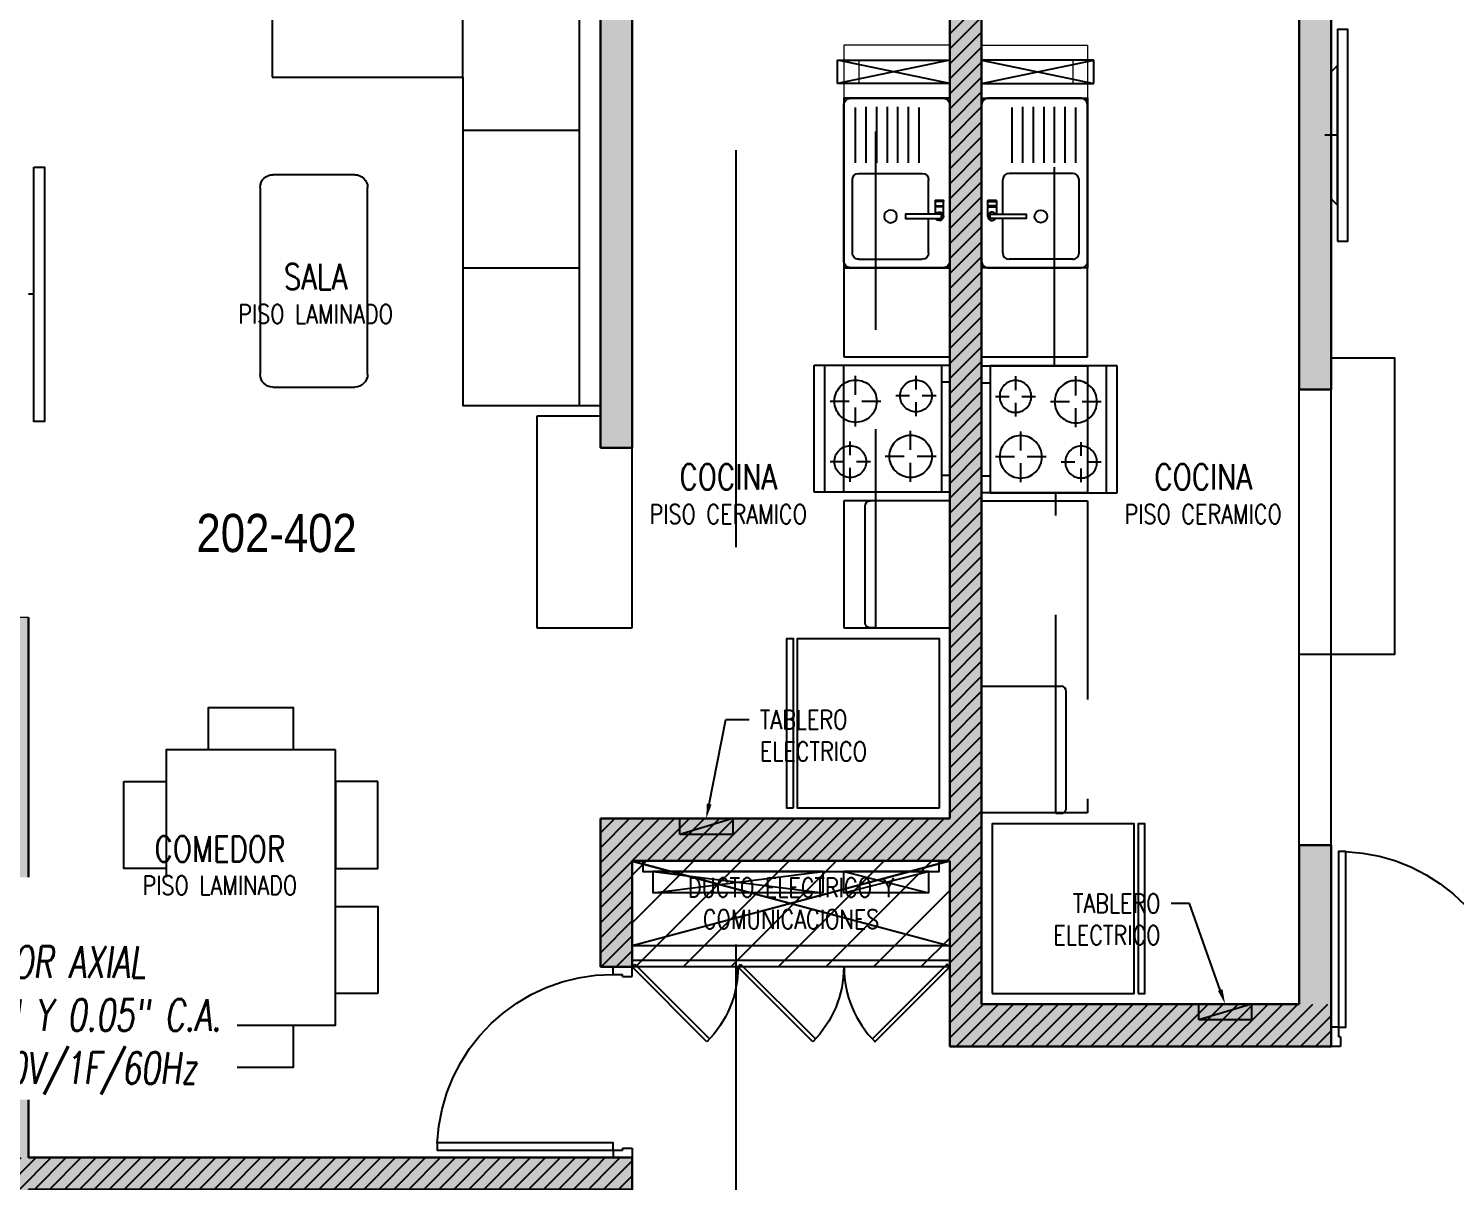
# Model space of a CAD drawing. Header units: millimetres. Extents: x 98 to 155, y -181 to 127.
# Drawn here: x 107.64 to 114.38, y 68.59 to 74.03 of the extents above; entities that cross this region are included whole.
import ezdxf
from ezdxf import colors
from ezdxf.entities.mleader import LeaderData, LeaderLine
from ezdxf.enums import TextEntityAlignment as Align
from ezdxf.math import Vec2, Vec3

# ---------------------------------------------------------------- set-up
doc = ezdxf.new("R2010")
doc.units = ezdxf.units.MM
doc.header["$LTSCALE"] = 15
doc.set_wipeout_variables(frame=1)
for name, pattern in [('CENTER', [2, 1.25, -0.25, 0.25, -0.25]), ('HIDDEN', [0.375, 0.25, -0.125]), ('HIDDEN2', [0.1875, 0.125, -0.0625]), ('X-REF_DP_Arquitectura$0$HIDDEN', [0.375, 0.25, -0.125])]:
    doc.linetypes.add(name, pattern=pattern)
doc.layers.get('0').update_dxf_attribs({"color": 250})
for name, color, linetype, lineweight in [('A-01', 250, 'Continuous', 0), ('A-MURO ALTO', 250, 'Continuous', 20), ('A-MUROS', 252, 'Continuous', 30), ('A_20_Estructuras', 250, 'Continuous', 18)]:
    doc.layers.add(name, color=color, linetype=linetype, lineweight=lineweight)
for name, color, linetype in [('A-CORTE', 250, 'CENTER'), ('A-LINEAS', 250, 'Continuous'), ('A-MOBILIARIO', 250, 'Continuous'), ('A-MURO BAJO', 250, 'Continuous'), ('A-NUMERACIONDEP', 251, 'Continuous'), ('A-PROYECCIONES INT.', 250, 'HIDDEN2'), ('A-PUERTAS', 250, 'Continuous'), ('A-TEXTO-ACABADO PISO', 250, 'Continuous'), ('A_30_Equipamiento', 250, 'Continuous'), ('A_50_TextoAmbiente', 252, 'Continuous'), ('A_50_TextoIndicaciones', 250, 'Continuous'), ('A_50_Vigas', 250, 'X-REF_DP_Arquitectura$0$HIDDEN'), ('A_60_HatchEstructuras', 250, 'Continuous'), ('AREA MODIF', 250, 'Continuous'), ('L6 Linea fina', 141, 'Continuous'), ('MURO CF 60', 250, 'Continuous')]:
    doc.layers.add(name, color=color, linetype=linetype)
doc.styles.add('JNV ING', font='romans.shx', dxfattribs={"width": 0.7, "oblique": 8, "height": 0.15})
doc.styles.add('R80', font='ARIALN.TTF', dxfattribs={"height": 2.03})
doc.styles.add('ROMANS', font='romans.shx', dxfattribs={"width": 0.8})
doc.styles.add('TXT_COTAS', font='romans.shx', dxfattribs={"width": 0.8})
pattern_1 = [(45, (128.67167, 43.02965), (-0.03535534, 0.03535534), [])]

# ---------------------------------------------------------------- blocks, each defined once
blk = doc.blocks.new('EF-P2-P4')
at = {"layer": 'A_60_HatchEstructuras'}
h = blk.add_hatch(color=256, dxfattribs=at)
h.dxf.hatch_style = 1
h.paths.add_polyline_path([(10.8, -5.375), (10.65, -5.375), (10.65, -6.125), (9.15, -6.125), (9.15, -0.06), (9, -0.06), (9, -5.25), (7.35, -5.25), (7.35, -5.95), (7.5, -5.95), (7.5, -5.45), (9, -5.45), (9, -6.325), (10.8, -6.325)])
h.paths.add_polyline_path([(7.5, -0.15), (7.65, -0.15), (7.65, 0), (7.35, 0), (7.35, -3.5), (7.5, -3.5)])
h.paths.add_polyline_path([(10.8, 0), (10.5, 0), (10.5, -0.15), (10.65, -0.15), (10.65, -3.225), (10.8, -3.225)])
h = blk.add_hatch(color=256, dxfattribs=at)
h.dxf.hatch_style = 1
h.paths.add_polyline_path([(-1.15, -7), (1.6, -7), (1.6, -7.6), (1.75, -7.6), (1.75, -7), (4.5, -7), (4.5, -9.55), (4.65, -9.55), (4.65, -7), (7.5001, -7), (7.5001, -6.85), (4.65, -6.85), (4.65, -4.3), (4.5, -4.3), (4.5, -6.85), (1.75, -6.85), (1.75, -6.25), (1.6, -6.25), (1.6, -6.85), (-1.15, -6.85), (-1.15, -2.8), (-1.35, -2.8), (-1.35, -11.05), (-1.15, -11.05)])
h.paths.add_polyline_path([(3.3, -4.45), (3.75, -4.45), (3.75, -4.3), (1.6, -4.3), (1.6, -5.5), (1.7468, -5.5), (1.75, -5.5), (1.75, -4.45), (3.1, -4.45), (3.1, -6.05), (3.3, -6.05)], flags=17)
h.paths.add_polyline_path([(3.3, -7.8), (3.1, -7.8), (3.1, -9.4), (1.75, -9.4), (1.75, -8.35), (1.6, -8.35), (1.6, -9.55), (3.75, -9.55), (3.75, -9.4), (3.3, -9.4)], flags=17)
at = {"elevation": 0}
for points in [[(9, -1.78), (8.47, -1.67)], [(9, -1.67), (8.47, -1.78)], [(9.15, -1.78), (9.68, -1.67)], [(9.15, -1.67), (9.68, -1.78)]]:
    blk.add_lwpolyline(points, dxfattribs=at)
for points in [[(7.5, -5.45), (9, -5.85)], [(9, -5.45), (7.5, -5.85)]]:
    blk.add_lwpolyline(points)
at = {"layer": 'A_20_Estructuras'}
for points in [[(7.5, -0.15), (7.65, -0.15), (7.65, 0), (7.35, 0), (7.35, -3.5), (7.5, -3.5)], [(10.8, -5.375), (10.65, -5.375), (10.65, -6.125), (9.15, -6.125), (9.15, -0.06), (9, -0.06), (9, -5.25), (7.35, -5.25), (7.35, -5.95), (7.5, -5.95), (7.5, -5.45), (9, -5.45), (9, -6.325), (10.8, -6.325)], [(10.8, 0), (10.5, 0), (10.5, -0.15), (10.65, -0.15), (10.65, -3.225), (10.8, -3.225)], [(-1.15, -7), (1.6, -7), (1.6, -7.6), (1.75, -7.6), (1.75, -7), (4.5, -7), (4.5, -9.55), (4.65, -9.55), (4.65, -7), (7.5001, -7), (7.5001, -6.85), (4.65, -6.85), (4.65, -4.3), (4.5, -4.3), (4.5, -6.85), (1.75, -6.85), (1.75, -6.25), (1.6, -6.25), (1.6, -6.85), (-1.15, -6.85), (-1.15, -2.8), (-1.35, -2.8), (-1.35, -11.05), (-1.15, -11.05)]]:
    blk.add_lwpolyline(points, close=True, dxfattribs=at)
at = {"layer": 'A_50_Vigas'}
blk.add_line((9, -5.85, 0), (7.5, -5.85, 0), dxfattribs=at)
at = {"layer": 'A_50_Vigas', "elevation": 0}
for points in [[(9, -1.78), (8.47, -1.78), (8.47, -1.67), (9, -1.67)], [(9.15, -1.78), (9.68, -1.78), (9.68, -1.67), (9.15, -1.67)]]:
    blk.add_lwpolyline(points, dxfattribs=at)
at = {"layer": 'A_50_Vigas'}
for points in [[(10.65, -5.375), (10.65, -3.225)], [(10.8, -5.375), (10.8, -3.225)]]:
    blk.add_lwpolyline(points, dxfattribs=at)
blk = doc.blocks.new('*U91')
blk.add_wipeout([(0, 0), (0, -0.0202), (0.17, -0.0202), (0.17, 0)])
blk.add_lwpolyline([(0, 0), (0.17, 0), (0.17, -0.0202), (0, -0.0202)], close=True)
blk = doc.blocks.new('LAV-COC_01')
for p, q in [((0.4, 0.8121, 0), (-0.04, 0.8121, 0)), ((-0.07, 0.0421, 0), (-0.07, 0.7821, 0)), ((0.225, 0.5071, 0), (0.225, 0.7721, 0)), ((0.275, 0.5071, 0), (0.275, 0.7721, 0)), ((0.325, 0.5071, 0), (0.325, 0.7721, 0)), ((0.375, 0.507, 0), (0.375, 0.768, 0)), ((0.43, 0.0421, 0), (0.43, 0.7821, 0)), ((0.03, 0.0821, 0), (0.03, 0.4271, 0)), ((0.36, 0.4571, 0), (0.06, 0.4571, 0)), ((0.39, 0.0821, 0), (0.39, 0.4271, 0)), ((-0.04, 0.0121, 0), (0.4, 0.0121, 0)), ((0.36, 0.0521, 0), (0.06, 0.0521, 0))]:
    blk.add_line(p, q)
at = {"extrusion": (-8.98137e-08, -2.25601e-18, 1)}
for p, q in [((0.075, 0.507, 0), (0.075, 0.768, 0)), ((0.125, 0.5071, 0), (0.125, 0.7721, 0)), ((0.175, 0.5071, 0), (0.175, 0.7721, 0))]:
    blk.add_line(p, q, dxfattribs=at)
at = {"extrusion": (-4.49068e-08, 3.60285e-08, 1), "elevation": 0}
for points in [[(0, 0.3296), (0, 0.3046), (-0.04, 0.3046), (-0.04, 0.3296)], [(0, 0.3296), (-0.04, 0.3296), (-0.04, 0.3246), (0, 0.3246)]]:
    blk.add_lwpolyline(points, close=True, dxfattribs=at)
blk.add_lwpolyline([(-0.04, 0.2546), (-0.04, 0.2996), (0, 0.2996), (0, 0.2646)], dxfattribs=at)
at = {"extrusion": (-4.49068e-08, 3.60285e-08, 1)}
blk.add_arc((-0.02, 0.2546, 0), 0.02, 29.99971, 329.99971, dxfattribs=at)
for centre, start_param, end_param in [((-0.04, 0.7821, 0), -0.785398, 0.785398), ((0.4, 0.7821, 0), -2.356194, -0.785398), ((0.06, 0.4271, 0), -0.785398, 0.785398), ((0.36, 0.4271, 0), -2.356194, -0.785398), ((0.06, 0.0821, 0), 0.785398, 2.356194), ((0.36, 0.0821, 0), 2.356194, 3.926991), ((-0.04, 0.0421, 0), 0.785398, 2.356194), ((0.4, 0.0421, 0), 2.356194, 3.926991)]:
    blk.add_ellipse(centre, major_axis=(-0.0212, 0.0212), ratio=1, start_param=start_param, end_param=end_param)
blk.add_ellipse((0.21, 0.2546, 0), major_axis=(-0.0212, 0.0212), ratio=1)
at = {"layer": 'A-01', "extrusion": (-4.49068e-08, 3.60285e-08, 1), "elevation": 0}
for points in [[(-0.0375, 0.2996), (-0.0375, 0.3046)], [(-0.02, 0.2996), (-0.02, 0.3046)], [(-0.0025, 0.2996), (-0.0025, 0.3046)]]:
    blk.add_lwpolyline(points, dxfattribs=at)
at = {"extrusion": (-4.49068e-08, 3.60285e-08, 1), "rotation": 359.9380941588614}
blk.add_blockref('*U91', (-0.03, 0.2648, 0), dxfattribs=at)
blk = doc.blocks.new('A$C33FC7C8B')
at = {"ltscale": 0.5}
for p, q in [((0.08, 0.64, -0.0001), (0.52, 0.64, 0.0001)), ((0.08, 0.64, -0.0001), (0.08, 0.6, -0.0001)), ((0.52, 0.64, 0.0001), (0.52, 0.6, 0.0001)), ((0, 0, -0.0001), (0, 0.6, -0.0001)), ((0, 0.6, -0.0001), (0.6, 0.6, 0.0001)), ((0.145, 0.575, -0.0001), (0.145, 0.51, -0.0001)), ((0.43, 0.485, 0.0001), (0.43, 0.575, 0.0001)), ((0.6, 0.6, 0.0001), (0.6, 0, 0.0001)), ((0.05, 0.48, -0.0001), (0.115, 0.48, -0.0001)), ((0.175, 0.48, -0.0001), (0.24, 0.48, 0)), ((0.145, 0.45, -0.0001), (0.145, 0.385, -0.0001)), ((0.4, 0.455, 0), (0.31, 0.455, 0)), ((0.43, 0.335, 0.0001), (0.43, 0.425, 0.0001)), ((0.55, 0.455, 0.0001), (0.46, 0.455, 0.0001)), ((0.17, 0.225, -0.0001), (0.17, 0.315, -0.0001)), ((0.455, 0.2, 0.0001), (0.455, 0.265, 0.0001)), ((0.14, 0.195, -0.0001), (0.05, 0.195, -0.0001)), ((0.17, 0.075, -0.0001), (0.17, 0.165, -0.0001)), ((0.29, 0.195, 0), (0.2, 0.195, 0)), ((0.425, 0.17, 0.0001), (0.36, 0.17, 0)), ((0.455, 0.075, 0.0001), (0.455, 0.14, 0.0001)), ((0.55, 0.17, 0.0001), (0.485, 0.17, 0.0001)), ((0.6, 0.05, 0.0001), (0, 0.05, -0.0001)), ((0.6, 0, 0.0001), (0, 0, -0.0001))]:
    blk.add_line(p, q, dxfattribs=at)
for centre, radius in [((0.145, 0.48), 0.075), ((0.43, 0.455), 0.1), ((0.17, 0.195), 0.1), ((0.455, 0.17), 0.075)]:
    blk.add_circle(centre, radius, dxfattribs=at)
blk = doc.blocks.new('A$C4BFA03A9')
for points in [[(0.06, -0.5), (0.11, -0.5), (0.11, 0.5), (0.06, 0.5)], [(0.03, -0.3), (0.06, -0.33), (0.06, 0.33), (0.03, 0.3)]]:
    blk.add_lwpolyline(points, close=True)
at = {"layer": 'A-PROYECCIONES INT.', "ltscale": 0.15}
blk.add_line((0.06, 0), (0, 0), dxfattribs=at)
blk = doc.blocks.new('REFRI')
blk.add_wipeout([(0.4, 0), (-0.4, 0), (-0.4, -0.67), (0.4, -0.67)])
blk.add_wipeout([(-0.4, -0.69), (-0.4, -0.72), (0.4, -0.72), (0.4, -0.69)])
for points in [[(-0.4, 0), (-0.4, -0.67), (0.4, -0.67), (0.4, 0)], [(-0.4, -0.69), (-0.4, -0.72), (0.4, -0.72), (0.4, -0.69)]]:
    blk.add_lwpolyline(points, close=True)
blk = doc.blocks.new('*U145')
for p, q in [((0.01, 0.855), (0.01, 0.9)), ((0.1, 0.865), (0.1, 0.9)), ((0.055, 0.855), (0.01, 0.855)), ((0.1, 0.865), (0.055, 0.865)), ((0.055, 0.855), (0.055, 0.865)), ((0.055, 0.045), (0.01, 0.045)), ((0.01, 0.045), (0.01, 0)), ((0.055, 0.045), (0.055, 0.035)), ((0.1, 0.035), (0.055, 0.035)), ((0.1, 0.035), (0.1, 0))]:
    blk.add_line(p, q)
blk.add_lwpolyline([(0.93, 0.07), (0.93, 0.035), (0.1, 0.035), (0.1, 0.07)], close=True)
at = {"linetype": 'HIDDEN2'}
blk.add_arc((0.0995, 0.0339), 0.8311, 2.23015, 89.96723, dxfattribs=at)
blk = doc.blocks.new('Tab.Electrico')
blk.add_hatch(color=256).paths.add_polyline_path([(0.075, 0), (0.075, 0.25), (0, 0)])
for p, q in [((0.075, 0.25), (0, 0)), ((0.075, 0.25), (0, 0.25)), ((0, 0.25), (0, 0)), ((0.075, 0), (0.075, 0.25)), ((0, 0), (0.075, 0))]:
    blk.add_line(p, q)
blk = doc.blocks.new('MESA CENTRO')
for p, q in [((-0.1937, 0), (0.1937, 0)), ((-0.2537, -0.9421), (-0.2537, -0.06)), ((0.2537, -0.06), (0.2537, -0.9421)), ((0.1937, -1.0021), (-0.1937, -1.0021))]:
    blk.add_line(p, q)
for centre, start, end in [((-0.1937, -0.06), 90, 180), ((0.1937, -0.06), 0, 90), ((-0.1937, -0.9421), 180, 270), ((0.1937, -0.9421), 270, 0)]:
    blk.add_arc(centre, 0.06, start, end)
blk = doc.blocks.new('SOFA SEC')
for p, q in [((0, 0.65), (0.1, 0.65)), ((0.1, 0.65), (0.1, 0.1)), ((0.5, 0.65), (0.1, 0.65)), ((0.75, 0.65), (0.75, 0.1)), ((1.4, 0.65), (1.4, 0.1)), ((0.1, 0.1), (2.05, 0.1))]:
    blk.add_line(p, q)
blk.add_lwpolyline([(0.5, 1.55), (0.5, 0.65), (2.05, 0.65), (2.05, 0), (0, 0), (0, 1.55)], close=True)
blk = doc.blocks.new('A$C67C01FD6')
blk.add_line((0.025, 0), (0, 0))
blk.add_lwpolyline([(0.025, 0.6), (0.075, 0.6), (0.075, -0.6), (0.025, -0.6), (0.025, 0.6)])
blk = doc.blocks.new('A$Cb5611ba7')
for points in [[(0.15, 0.1735), (0.15, -0.0265), (0.56, -0.0265), (0.56, 0.1735)], [(1.15, 0.1735), (1.15, -0.0265), (0.74, -0.0265), (0.74, 0.1735)], [(0, -0.0265), (0, -0.8265), (1.3, -0.8265), (1.3, -0.0265)], [(0, -0.2265), (0, -0.6265), (-0.2, -0.6265), (-0.2, -0.2265)], [(1.5, -0.6265), (1.3, -0.6265), (1.3, -0.2265), (1.5, -0.2265)], [(0.15, -1.0265), (0.15, -0.8265), (0.56, -0.8265), (0.56, -1.0265)], [(1.15, -1.0265), (1.15, -0.8265), (0.74, -0.8265), (0.74, -1.0265)]]:
    blk.add_lwpolyline(points, close=True)
blk = doc.blocks.new('*U136')
at = {"linetype": 'HIDDEN', "ltscale": 0.2}
for p, q in [((0.3534, 0.3534), (0, 0)), ((0.0127, -0.0127), (0.3656, 0.3401)), ((0, 0), (0.0127, -0.0127))]:
    blk.add_line(p, q, dxfattribs=at)
blk.add_arc((0, 0), 0.4995, 0, 45, dxfattribs=at)
blk = doc.blocks.new('DPTO 65')
blk.add_line((-10, 3.25), (-9.975, 3.25))
blk.add_arc((-9.975, 3.225), 0.025, 0, 90)
at = {"layer": 'A-LINEAS'}
for p, q in [((-10.35, 1.55), (-8.85, 1.15)), ((-8.85, 1.55), (-10.35, 1.15))]:
    blk.add_line(p, q, dxfattribs=at)
at = {"layer": 'A-MURO ALTO'}
for points in [[(-10.35, 5.4), (-9.85, 5.4), (-9.85, 5.15), (-10.35, 5.15)], [(-10.35, 5.33), (-9.92, 5.33), (-9.92, 5.22), (-10.35, 5.22)]]:
    blk.add_lwpolyline(points, dxfattribs=at)
at = {"layer": 'A-MURO BAJO'}
for p, q in [((-8.7, 3.65), (-8.4, 3.65)), ((-8.4, 3.65), (-8.4, 2.65)), ((-8.85, 2.65), (-8.85, 3.5)), ((-8.4, 2.65), (-8.85, 2.65)), ((-10.35, 1.15), (-8.85, 1.15))]:
    blk.add_line(p, q, dxfattribs=at)
at = {"layer": 'A-MUROS'}
for p, q in [((-8.7, 3.5), (-8.7, 7)), ((-8.85, 3.5), (-8.85, 6.55)), ((-8.85, 3.5), (-8.7, 3.5)), ((-6, 2.7), (-6, 0.15)), ((-10.35, 1.75), (-8.7, 1.75)), ((-8.7, 1.05), (-8.7, 1.75)), ((-10.35, 1.55), (-8.85, 1.55)), ((-10.35, 0.675, 0), (-10.35, 1.55)), ((-8.85, 1.05), (-8.85, 1.55)), ((-8.85, 1.05), (-8.7, 1.05)), ((-6, 0.15), (-8.8501, 0.15)), ((-8.8501, 0.15), (-8.8501, 0))]:
    blk.add_line(p, q, dxfattribs=at)
at = {"layer": 'A-PROYECCIONES INT.', "ltscale": 0.5}
for p, q in [((-10, 2.65), (-10, 5.15)), ((-9.95, 2.675), (-9.95, 3.225)), ((-10, 2.65), (-9.975, 2.65))]:
    blk.add_line(p, q, dxfattribs=at)
blk.add_lwpolyline([(-10.35, 3.89), (-10.35, 3.29), (-9.85, 3.29), (-9.85, 3.89)], close=True, dxfattribs=at)
blk.add_lwpolyline([(-10.35, 3.25), (-9.85, 3.25), (-9.85, 2.65), (-10.35, 2.65)], dxfattribs=at)
blk.add_arc((-9.975, 2.675), 0.025, 270, 0, dxfattribs=at)
at = {"layer": 'A-PUERTAS'}
for p, q in [((-10.35, 1.08), (-8.85, 1.08)), ((-10.35, 1.05), (-8.85, 1.05))]:
    blk.add_line(p, q, dxfattribs=at)
at = {"rotation": 90}
blk.add_blockref('Tab.Electrico', (-9.075, 1.675), dxfattribs=at)
at = {"layer": 'A-MOBILIARIO'}
for name, p, rotation in [('SOFA SEC', (-8.7, 5.75, 0), 269.9995671478981), ('MESA CENTRO', (-7.3473, 4.7891, 0), 359.999977420888), ('*U145', (-8.8601, 0.15), 359.9967044834248)]:
    blk.add_blockref(name, p, dxfattribs=dict(at, rotation=rotation))
at = {"layer": 'A-MOBILIARIO', "xscale": -1}
blk.add_blockref('A$C67C01FD6', (-6, 4.225, 0), dxfattribs=at)
at = {"layer": 'A-MOBILIARIO', "xscale": -1.000000000000001, "rotation": 90}
blk.add_blockref('A$Cb5611ba7', (-7.4765, 2.075), dxfattribs=at)
at = {"layer": 'A-PROYECCIONES INT.', "ltscale": 0.5, "extrusion": (-4.40218e-06, 0.000440452, -1), "zscale": -0.9999999999999976, "rotation": 269.9999974828772}
blk.add_blockref('A$C33FC7C8B', (9.71, 3.89, 0.0016), dxfattribs=at)
at = {"layer": 'A-PROYECCIONES INT.', "ltscale": 0.25, "xscale": -1, "rotation": 180}
blk.add_blockref('*U136', (-10.35, 1.05), dxfattribs=at)
at = {"layer": 'A-PROYECCIONES INT.', "ltscale": 0.25, "rotation": 180}
for p in [(-9.3495, 1.05), (-8.85, 1.05)]:
    blk.add_blockref('*U136', p, dxfattribs=at)
at = {"layer": 'A_30_Equipamiento', "extrusion": (4.49068e-08, 3.60284e-08, 1), "rotation": 90}
blk.add_blockref('REFRI', (-10.3, 2.2, 0), dxfattribs=at)
at = {"layer": 'A_30_Equipamiento', "extrusion": (4.49068e-08, -3.60285e-08, 1)}
blk.add_blockref('LAV-COC_01', (-10.28, 4.3379, 0), dxfattribs=at)
at = {"layer": 'A-MURO BAJO'}
blk.add_lwpolyline([(-9.85, 4.35), (-10.35, 4.35), (-10.35, 5.15), (-9.85, 5.15)], close=True, dxfattribs=at)
at = {"layer": 'A-MUROS'}
blk.add_line((-10.35, 6.94), (-10.35, 1.75), dxfattribs=at)
at = {"layer": 'A-PROYECCIONES INT.', "ltscale": 0.5}
blk.add_lwpolyline([(-10.35, 3.93), (-10.35, 4.35), (-9.85, 4.35), (-9.85, 3.93)], close=True, dxfattribs=at)
blk = doc.blocks.new('XREF_TORREC$0$BANDEJA')
at = {"color": 8}
for points in [[(8.9, 5.6), (8.9, 5.55), (10.3, 5.55), (10.3, 5.6), (8.9, 5.6)], [(8.95, 5.45), (8.95, 5.55), (9.75, 5.55), (9.75, 5.45), (8.95, 5.45), (9.75, 5.55), (8.95, 5.55), (9.75, 5.45)], [(9.85, 5.45), (9.85, 5.55), (10.25, 5.55), (10.25, 5.45), (9.85, 5.45), (10.25, 5.55), (9.85, 5.55), (10.25, 5.45)]]:
    blk.add_lwpolyline(points, dxfattribs=at)
blk = doc.blocks.new('_Dot')
at = {"color": 0, "linetype": 'ByBlock', "lineweight": -2}
blk.add_line((-0.5, 0), (-1, 0), dxfattribs=at)
at = {"color": 0, "linetype": 'ByBlock', "const_width": 0.5}
blk.add_lwpolyline([(-0.25, 0, 1), (0.25, 0, 1)], format="xyb", close=True, dxfattribs=at)
blk = doc.blocks.new('TEXTO DUCTOS PT')
at = {"layer": 'A_50_TextoIndicaciones', "insert": (8.25, -5.65), "char_height": 0.09, "width": 1.075244, "attachment_point": 5, "style": 'ROMANS'}
blk.add_mtext('\\pxsm1,qc,t16;DUCTO ELECTRICO Y COMUNICACIONES', dxfattribs=at)
blk = doc.blocks.new('Cortes-Elev.')
at = {"layer": 'A-CORTE', "linetype": 'CENTER', "ltscale": 0.5}
blk.add_lwpolyline([(9.3406, 20.8306), (9.3406, 37.8534)], dxfattribs=at)
blk = doc.blocks.new('Vent SSHH F1')
at = {"layer": 'L6 Linea fina'}
ml = blk.add_multileader_mtext('Standard', dxfattribs=at)
ml.set_content('{\\LEA-01}\\PEXTRACTOR AXIAL\\P100 CFM Y 0.05" C.A.\\P18W/220V/1F/60Hz', color=12, style='JNV ING')
ml.set_leader_properties(color=256, linetype='ByLayer', lineweight=-1)
ml.build(insert=Vec2(0, 0))
ml.multileader.update_dxf_attribs({"dogleg_length": 0.05, "arrow_head_size": 0.15})
ctx = ml.context
ctx.base_point, ctx.char_height, ctx.arrow_head_size, ctx.landing_gap_size, ctx.plane_origin = Vec3(2.1635, -1.2515, 0), 0.15, 0.15, 0.07, Vec3(4.5707, -1.854, 0)
notes = []
notes.append((ctx, [(1, (1, 1, 0), (2.1135, -1.2515, 0), (1, 0), 0.05, [(0, [(1.722, -1.6347, 0)], 0, [])])]))
ctx.mtext.insert, ctx.mtext.flow_direction = Vec3(2.2335, -1.1515, 0), 5
ctx.mtext.has_bg_fill, ctx.mtext.bg_color, ctx.mtext.bg_scale_factor, ctx.mtext.bg_transparency, ctx.mtext.use_window_bg_color = 1, -1027028792, 1.5, 0, 1
for ctx, leaders in notes:
    for number, flags, end, landing, length, lines in leaders:
        leader = LeaderData()
        leader.index, (leader.has_last_leader_line, leader.has_dogleg_vector, leader.attachment_direction) = number, flags
        leader.last_leader_point, leader.dogleg_vector, leader.dogleg_length = Vec3(end), Vec3(landing), length
        for number, points, colour, breaks in lines:
            line = LeaderLine()
            line.index, line.vertices, line.color, line.breaks = number, Vec3.list(points), colors.encode_raw_color(colour), breaks
            leader.lines.append(line)
        ctx.leaders.append(leader)

msp = doc.modelspace()

# ---------------------------------------------------------------- linework, layer by layer
msp.add_arc((112.5167, 70.9049, 0), 0.025, 0, 90)
at = {"layer": 'A-MURO ALTO'}
for p, q in [((112.1417, 73.9549), (112.6417, 73.9549)), ((112.1417, 73.8849), (112.5717, 73.8849)), ((112.5717, 73.8849), (112.5717, 73.7749)), ((112.5717, 73.7749), (112.1417, 73.7749))]:
    msp.add_line(p, q, dxfattribs=at)
at = {"layer": 'A-MURO BAJO', "elevation": 0}
msp.add_lwpolyline([(113.7917, 72.4799), (114.0917, 72.4799), (114.0917, 71.0799), (113.6417, 71.0799), (113.6417, 72.3299), (113.7917, 72.3299), (113.7917, 72.4299)], dxfattribs=at)
at = {"layer": 'A-MUROS'}
for p, q in [((113.7917, 72.3299), (113.7917, 75.5549)), ((113.6417, 75.1049), (113.6417, 72.3299)), ((113.6417, 72.3299), (113.7917, 72.3299)), ((113.7917, 70.1799), (113.6417, 70.1799)), ((113.6417, 70.1799), (113.6417, 69.4299)), ((113.7917, 70.1799), (113.7917, 69.2299)), ((113.6417, 69.4299), (112.1417, 69.4299)), ((113.7917, 69.2299), (111.9917, 69.2299))]:
    msp.add_line(p, q, dxfattribs=at)
at = {"layer": 'A-PROYECCIONES INT.', "ltscale": 0.5}
for p, q in [((112.4917, 70.3299), (112.4917, 71.8424)), ((112.1417, 70.9299), (112.5167, 70.9299, 0)), ((112.5417, 70.3549), (112.5417, 70.9049)), ((112.4917, 70.3299), (112.5167, 70.3299))]:
    msp.add_line(p, q, dxfattribs=at)
msp.add_lwpolyline([(112.6417, 72.4424), (112.6417, 71.8424), (112.1417, 71.8424), (112.1417, 72.4424)], close=True, dxfattribs=at)
msp.add_lwpolyline([(112.1417, 71.8049), (112.6417, 71.8049), (112.6417, 70.3324), (112.1417, 70.3324)], dxfattribs=at)
msp.add_arc((112.5167, 70.3549, 0), 0.025, 270, 0, dxfattribs=at)

# ---------------------------------------------------------------- block references
msp.add_blockref('EF-P2-P4', (102.9917, 75.5547))
at = {"xscale": -1, "rotation": 270}
msp.add_blockref('Tab.Electrico', (113.1667, 69.3549), dxfattribs=at)
at = {"layer": 'A-MOBILIARIO'}
msp.add_blockref('A$C4BFA03A9', (113.7617, 73.5299, 0), dxfattribs=at)
at = {"layer": 'A-MOBILIARIO', "xscale": -1, "rotation": 270}
msp.add_blockref('*U145', (113.7917, 69.2199), dxfattribs=at)
at = {"layer": 'A-PROYECCIONES INT.', "ltscale": 0.5, "extrusion": (-4.40218e-06, 0.000440452, -1), "zscale": -0.9999999999999901, "rotation": 269.9999974828772}
msp.add_blockref('A$C33FC7C8B', (-112.7817, 72.4424, 0.0313), dxfattribs=at)

# ---------------------------------------------------------------- texts
at = {"layer": 'A-TEXTO-ACABADO PISO', "insert": (113.1879, 71.7869), "char_height": 0.09, "attachment_point": 2, "style": 'ROMANS'}
msp.add_mtext_dynamic_manual_height_columns('PISO CERAMICO', width=1.20225, gutter_width=12.5, heights=[0], dxfattribs=at)
at = {"layer": 'A_50_TextoAmbiente', "style": 'ROMANS', "width": 0.8}
msp.add_text('COCINA', height=0.12, dxfattribs=at).set_placement((113.1879, 71.8575, 0), align=Align.CENTER)

# ---------------------------------------------------------------- next in the draw order: block references
at = {"layer": 'A_30_Equipamiento', "extrusion": (4.49068e-08, -3.60285e-08, 1)}
msp.add_blockref('LAV-COC_01', (112.2117, 72.8928, 0), dxfattribs=at)
at = {"layer": 'A_30_Equipamiento', "extrusion": (4.49068e-08, 3.60284e-08, 1), "rotation": 90}
msp.add_blockref('REFRI', (112.1917, 69.8799, 0), dxfattribs=at)

# ---------------------------------------------------------------- next in the draw order: linework, layer by layer
at = {"layer": 'A-MURO ALTO'}
for p, q in [((112.6417, 73.9549), (112.6417, 73.7049)), ((112.6417, 73.7049), (112.1417, 73.7049))]:
    msp.add_line(p, q, dxfattribs=at)
at = {"layer": 'A-MURO BAJO'}
msp.add_lwpolyline([(112.6417, 72.9049), (112.1417, 72.9049), (112.1417, 73.7049), (112.6417, 73.7049)], close=True, dxfattribs=at)
at = {"layer": 'A-MUROS'}
msp.add_line((112.1417, 75.4949), (112.1417, 69.4299), dxfattribs=at)
at = {"layer": 'A-PROYECCIONES INT.', "ltscale": 0.5}
msp.add_line((112.4867, 72.4424), (112.4867, 73.7049), dxfattribs=at)
msp.add_lwpolyline([(112.6417, 72.4849), (112.6417, 72.9049), (112.1417, 72.9049), (112.1417, 72.4849)], close=True, dxfattribs=at)

# ---------------------------------------------------------------- next in the draw order: leaders
at = {"layer": 'A_50_TextoIndicaciones'}
ml = msp.add_multileader_mtext('Standard', dxfattribs=at)
ml.set_content('\\pxsm1,t16;TABLERO ELECTRICO', color=256, style='TXT_COTAS')
ml.set_leader_properties(color=256)
ml.build(insert=Vec2(0, 0))
ml.multileader.update_dxf_attribs({"dogleg_length": 0.05, "arrow_head_size": 0.07})
ctx = ml.context
ctx.base_point, ctx.char_height, ctx.arrow_head_size, ctx.landing_gap_size, ctx.plane_origin = Vec3(112.3982, 69.9048), 0.09, 0.07, 0.05, Vec3(113.4827, 69.4878)
ctx.text_align_type = 2
notes = []
notes.append((ctx, [(0, (1, 1, 0), (113.123, 69.9048), (-1, 0), 0.0865, [(0, [(113.2917, 69.4299)], 0, [])])]))
ctx.mtext.insert, ctx.mtext.width, ctx.mtext.defined_height, ctx.mtext.alignment, ctx.mtext.flow_direction = Vec3(112.9865, 69.9498), 0.665701, 0.3008, 3, 5
for ctx, leaders in notes:
    for number, flags, end, landing, length, lines in leaders:
        leader = LeaderData()
        leader.index, (leader.has_last_leader_line, leader.has_dogleg_vector, leader.attachment_direction) = number, flags
        leader.last_leader_point, leader.dogleg_vector, leader.dogleg_length = Vec3(end), Vec3(landing), length
        for number, points, colour, breaks in lines:
            line = LeaderLine()
            line.index, line.vertices, line.color, line.breaks = number, Vec3.list(points), colors.encode_raw_color(colour), breaks
            leader.lines.append(line)
        ctx.leaders.append(leader)

# ---------------------------------------------------------------- next in the draw order: block references
at = {"xscale": -1}
msp.add_blockref('DPTO 65', (101.6417, 68.5549), dxfattribs=at)

# ---------------------------------------------------------------- next in the draw order: hatches: boundary and pattern name
at = {"layer": 'AREA MODIF'}
h = msp.add_hatch(dxfattribs=at)
h.set_pattern_fill('ANSI31', color=256, scale=0.05, style=0)
h.set_pattern_definition([(45, (101.64167, 64.55498), (-0.1122532, 0.1122532), [])])
h.paths.add_polyline_path([(110.4917, 70.1049), (111.9917, 70.1049), (111.9915, 69.6049), (110.4918, 69.6049)])
at = {"layer": 'MURO CF 60'}
h = msp.add_hatch(dxfattribs=at)
h.set_pattern_fill('_USER', color=256, scale=0.05, angle=45, pattern_type=0)
h.set_pattern_definition(pattern_1)
h.paths.add_polyline_path([(112.1417, 70.3049), (110.3417, 70.3049), (110.3417, 69.6049), (110.4919, 69.605), (110.4917, 70.1049), (111.9917, 70.1049), (111.9917, 69.2299), (113.7917, 69.2299), (113.7917, 69.4299), (113.6532, 69.4299), (113.6417, 69.4299), (112.1417, 69.4299)])

# ---------------------------------------------------------------- next in the draw order: block references
msp.add_blockref('XREF_TORREC$0$BANDEJA', (101.6417, 64.505))
at = {"rotation": 180}
msp.add_blockref('DPTO 65', (101.6417, 68.7049), dxfattribs=at)

# ---------------------------------------------------------------- next in the draw order: texts
at = {"layer": 'A-TEXTO-ACABADO PISO', "char_height": 0.09, "attachment_point": 2, "style": 'ROMANS'}
for s, width, insert in [('PISO LAMINADO', 1.034523, (108.9968, 72.7316, 0)), ('PISO CERAMICO', 1.20225, (110.9454, 71.7869)), ('PISO LAMINADO', 1.20225, (108.5449, 70.0349))]:
    msp.add_mtext_dynamic_manual_height_columns(s, width=width, gutter_width=12.5, heights=[0], dxfattribs=dict(at, insert=insert))
at = {"layer": 'A_50_TextoAmbiente', "style": 'ROMANS', "width": 0.8}
for s, p in [('SALA', (108.9968, 72.8029, 0)), ('COCINA', (110.9455, 71.8575, 0)), ('COMEDOR', (108.545, 70.1016))]:
    msp.add_text(s, height=0.12, dxfattribs=at).set_placement(p, align=Align.CENTER)

# ---------------------------------------------------------------- next in the draw order: leaders
at = {"layer": 'A-NUMERACIONDEP'}
ml = msp.add_multileader_mtext('Standard', dxfattribs=at)
ml.set_content('202-402', color=256, style='R80')
ml.set_leader_properties(color=256)
ml.set_arrow_properties(name='DOT')
ml.build(insert=Vec2(0, 0))
ml.multileader.update_dxf_attribs({"leader_type": 0, "has_text_frame": 1, "text_left_attachment_type": 2, "text_right_attachment_type": 2, "dogleg_length": 0.36, "arrow_head_size": 0.06, "scale": 0.06})
ctx = ml.context
ctx.base_point, ctx.scale, ctx.char_height, ctx.arrow_head_size, ctx.landing_gap_size, ctx.plane_origin = Vec3(108.3829, 71.6511), 0.06, 0.18, 0.06, 0.06, Vec3(107.4798, 71.6467)
ctx.left_attachment, ctx.right_attachment, ctx.text_align_type = 2, 2, 1
notes = []
notes.append((ctx, [(0, (1, 1, 0), (109.3346, 71.6511), (-1, 0), 0.0917, [(0, [(109.6211, 72)], 0, [])])]))
ctx.mtext.insert, ctx.mtext.width, ctx.mtext.alignment, ctx.mtext.flow_direction = Vec3(108.8129, 71.743), 0.461923, 2, 5
at = {"layer": 'A_50_TextoIndicaciones'}
ml = msp.add_multileader_mtext('Standard', dxfattribs=at)
ml.set_content('\\pxsm1,t16;TABLERO ELECTRICO', color=256, style='TXT_COTAS')
ml.set_leader_properties(color=256)
ml.build(insert=Vec2(0, 0))
ml.multileader.update_dxf_attribs({"dogleg_length": 0.05, "arrow_head_size": 0.07})
ctx = ml.context
ctx.base_point, ctx.char_height, ctx.arrow_head_size, ctx.landing_gap_size, ctx.plane_origin = Vec3(111.0447, 70.772), 0.09, 0.07, 0.05, Vec3(110.6555, 70.355)
notes.append((ctx, [(0, (1, 1, 0), (110.9342, 70.772), (1, 0), 0.1105, [(0, [(110.8417, 70.3049)], 0, [])])]))
ctx.mtext.insert, ctx.mtext.width, ctx.mtext.defined_height, ctx.mtext.flow_direction = Vec3(111.0947, 70.817), 0.665701, 0.3008, 5
for ctx, leaders in notes:
    for number, flags, end, landing, length, lines in leaders:
        leader = LeaderData()
        leader.index, (leader.has_last_leader_line, leader.has_dogleg_vector, leader.attachment_direction) = number, flags
        leader.last_leader_point, leader.dogleg_vector, leader.dogleg_length = Vec3(end), Vec3(landing), length
        for number, points, colour, breaks in lines:
            line = LeaderLine()
            line.index, line.vertices, line.color, line.breaks = number, Vec3.list(points), colors.encode_raw_color(colour), breaks
            leader.lines.append(line)
        ctx.leaders.append(leader)

# ---------------------------------------------------------------- next in the draw order: hatches: boundary and pattern name
at = {"layer": 'MURO CF 60'}
h = msp.add_hatch(dxfattribs=at)
h.set_pattern_fill('_USER', color=256, scale=0.05, angle=45, pattern_type=0)
h.set_pattern_definition(pattern_1)
edge = h.paths.add_edge_path()
edge.add_line((141.3417, 70.3049), (141.1917, 70.3049))
edge.add_line((141.1917, 70.3049), (141.1917, 75.4949))
edge.add_line((141.1917, 75.4949), (141.3417, 75.4949))
edge.add_line((141.3417, 75.4949), (141.3417, 70.3049))
edge = h.paths.add_edge_path()
edge.add_line((141.3417, 66.9549), (141.1917, 66.9549))
edge.add_line((141.1917, 66.9549), (141.1916, 61.7649))
edge.add_line((141.1916, 61.7649), (141.3417, 61.7649))
edge.add_line((141.3417, 61.7649), (141.3417, 66.9549))
edge = h.paths.add_edge_path()
edge.add_line((111.9917, 70.3049), (111.9917, 75.4949))
edge.add_line((111.9917, 75.4949), (112.1417, 75.4949))
edge.add_line((112.1417, 75.4949), (112.1417, 70.3049))
edge.add_line((112.1417, 70.3049), (111.9917, 70.3049))
edge = h.paths.add_edge_path()
edge.add_line((111.9917, 66.9549), (112.1417, 66.9549))
edge.add_line((112.1417, 66.9549), (112.1417, 61.7649))
edge.add_line((112.1417, 61.7649), (111.9917, 61.7649))
edge.add_line((111.9917, 61.7649), (111.9917, 66.9549))
h = msp.add_hatch(dxfattribs=at)
h.set_pattern_fill('_USER', color=256, scale=0.05, angle=45, pattern_type=0)
h.set_pattern_definition(pattern_1)
h.paths.add_polyline_path([(138.6417, 69.3799), (131.9417, 69.38), (131.9417, 69.2299), (138.6417, 69.2299)])
h.paths.add_polyline_path([(142.8416, 68.7049), (142.9917, 68.7049), (142.9917, 68.5549), (142.8416, 68.5549)])
h.paths.add_polyline_path([(110.4917, 68.5549), (110.3412, 68.5549), (110.3412, 68.7049), (110.4917, 68.7049)])
h = msp.add_hatch(dxfattribs=at)
h.set_pattern_fill('_USER', color=256, scale=0.05, angle=45, pattern_type=0)
h.set_pattern_definition(pattern_1)
h.paths.add_polyline_path([(110.3417, 68.705), (101.6417, 68.705), (101.6417, 68.555), (110.3417, 68.555)])

# ---------------------------------------------------------------- next in the draw order: block references
at = {"layer": 'A-CORTE'}
msp.add_blockref('Cortes-Elev.', (101.6417, 39.505), dxfattribs=at)
at = {"layer": 'A_50_TextoIndicaciones'}
msp.add_blockref('TEXTO DUCTOS PT', (102.9917, 75.5549), dxfattribs=at)

# ---------------------------------------------------------------- next in the draw order: block references
at = {"layer": 'L6 Linea fina'}
msp.add_blockref('Vent SSHH F1', (104.7417, 71.1047, 0), dxfattribs=at)

doc.saveas('drawing.dxf')
